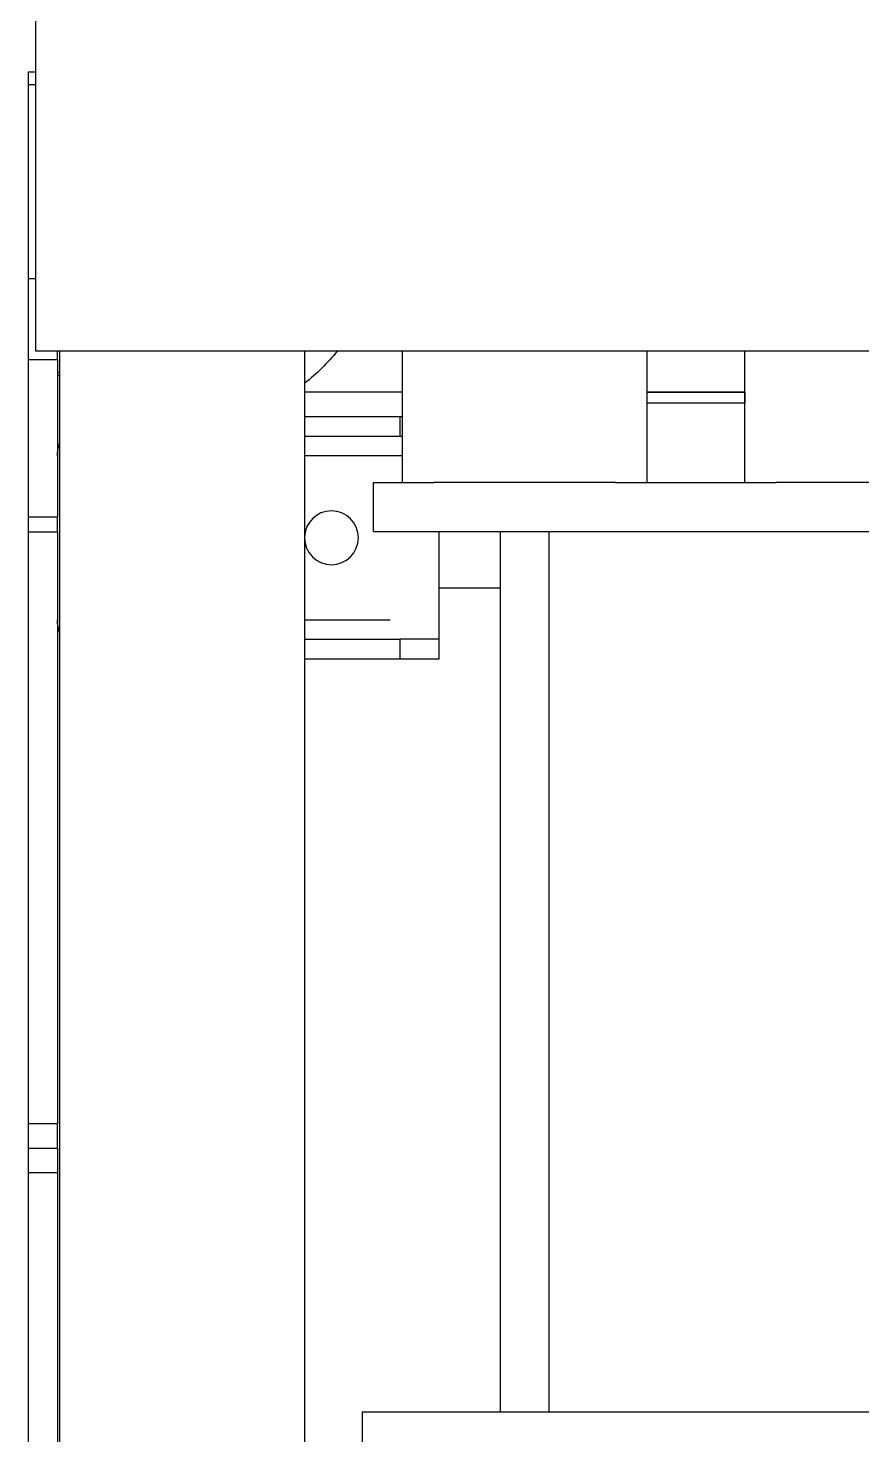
# Model space of a CAD drawing. Header units: millimetres. Extents: x -187347 to 135007, y -6415 to 292048.
# Drawn here: x -51534.8 to -51364.3, y 30048.9 to 30336.5 of the extents above; entities that cross this region are included whole.
import ezdxf

# ---------------------------------------------------------------- set-up
doc = ezdxf.new("R2010")
doc.units = ezdxf.units.MM
doc.header["$LTSCALE"] = 100
doc.layers.get('0').update_dxf_attribs({"lineweight": 18})
doc.layers.add('Layout CAT2', color=6, linetype='Continuous')

# ---------------------------------------------------------------- blocks, each defined once
blk = doc.blocks.new('643h346h634')
at = {"color": 0}
for p, q in [((17234.75, -876.4), (17234.75, -1676.4)), ((17284.75, -1676.4), (17284.75, -876.4)), ((17228.25, -1508.4), (17228.25, -968.47)), ((17234.25, -1508.4), (17234.25, -968.47)), ((17296.51, -1459.49), (17296.51, -1449.49)), ((17296.51, -1459.49), (17648.06, -1459.49)), ((17324.75, -1639.48), (17324.75, -1459.48)), ((17334.75, -1459.48), (17334.75, -1639.48)), ((17228.25, -1513.4), (17228.25, -1508.4)), ((17228.25, -1508.4), (17234.25, -1508.4)), ((17234.25, -1513.4), (17234.25, -1508.4)), ((17228.25, -1518.4), (17228.25, -1513.4)), ((17228.25, -1513.4), (17234.25, -1513.4)), ((17234.25, -1513.4), (17234.25, -1518.4)), ((17228.25, -1639.4), (17228.25, -1518.4)), ((17234.25, -1518.4), (17228.25, -1518.4)), ((17234.25, -1639.4), (17234.25, -1518.4)), ((17284.75, -1613.45), (17304.25, -1613.45)), ((17304.25, -1613.45), (17312.25, -1613.45)), ((17304.25, -1617.45), (17304.25, -1613.45)), ((17312.25, -1613.45), (17312.25, -1617.45)), ((17284.75, -1617.45), (17304.25, -1617.45)), ((17312.25, -1617.45), (17304.25, -1617.45)), ((17312.25, -1617.45), (17312.25, -1621.45)), ((17284.75, -1621.45), (17302.25, -1621.45)), ((17312.25, -1621.45), (17312.25, -1639.49)), ((17312.25, -1627.95), (17324.75, -1627.95)), ((17228.25, -1642.4), (17228.25, -1639.4)), ((17228.25, -1639.4), (17234.25, -1639.4)), ((17234.25, -1639.4), (17234.25, -1642.4)), ((17298.84, -1639.49), (17643.22, -1639.49)), ((17298.84, -1639.49), (17298.84, -1649.49)), ((17228.25, -1674.68), (17228.25, -1642.4)), ((17234.25, -1642.4), (17228.25, -1642.4)), ((17234.25, -1674.68), (17234.25, -1642.4)), ((17298.84, -1649.49), (17311.17, -1649.49)), ((17304.75, -1649.49), (17304.75, -1676.4)), ((17348.33, -1649.49), (17311.17, -1649.49)), ((17348.33, -1649.49), (17381.17, -1649.49)), ((17354.75, -1676.4), (17354.75, -1649.49)), ((17374.75, -1649.49), (17374.75, -1676.4)), ((17418.33, -1649.49), (17381.17, -1649.49)), ((17304.75, -1654.95), (17284.75, -1654.95)), ((17284.75, -1658.95), (17304.25, -1658.95)), ((17304.25, -1658.95), (17304.75, -1658.95)), ((17304.25, -1662.95), (17304.25, -1658.95)), ((17304.75, -1662.95), (17284.75, -1662.95)), ((17304.75, -1667.95), (17284.75, -1667.95)), ((17374.75, -1665.7), (17354.75, -1665.7)), ((17374.75, -1667.95), (17354.75, -1667.95)), ((17354.75, -1668), (17374.75, -1668)), ((17374.75, -1667.95), (17374.75, -1665.7)), ((17234.75, -1671.41), (17234.25, -1671.4)), ((17234.75, -1672.01), (17234.25, -1672)), ((17228.25, -1691.14), (17228.25, -1674.68)), ((17228.25, -1674.68), (17234.25, -1674.68)), ((17229.75, -1751.4), (17229.75, -1676.4)), ((17229.75, -1676.4), (18129.75, -1676.4)), ((17234.25, -1674.68), (17234.25, -1676.4)), ((17228.25, -1730.86), (17228.25, -1691.14)), ((17229.75, -1691.14), (17228.25, -1691.14)), ((17228.25, -1733.4), (17228.25, -1730.86)), ((17228.25, -1730.86), (17229.75, -1730.86)), ((17229.75, -1733.4), (17228.25, -1733.4))]:
    blk.add_line(p, q, dxfattribs=at)
blk.add_circle((17290.25, -1638.2), 5.5, dxfattribs=at)
for centre, radius, start, end in [((17242.25, -1621.45), 8, 159.6347, 180), ((17242.25, -1654.95), 8, 180, 200.3653), ((17260.25, -1701.4), 40, 38.6831, 52.2337)]:
    blk.add_arc(centre, radius, start, end, dxfattribs=at)

msp = doc.modelspace()

# ---------------------------------------------------------------- block references
at = {"layer": 'Layout CAT2', "xscale": -1, "rotation": 180}
msp.add_blockref('643h346h634', (-68763.03, 28594.1, -3.45), dxfattribs=at)

doc.saveas('drawing.dxf')
